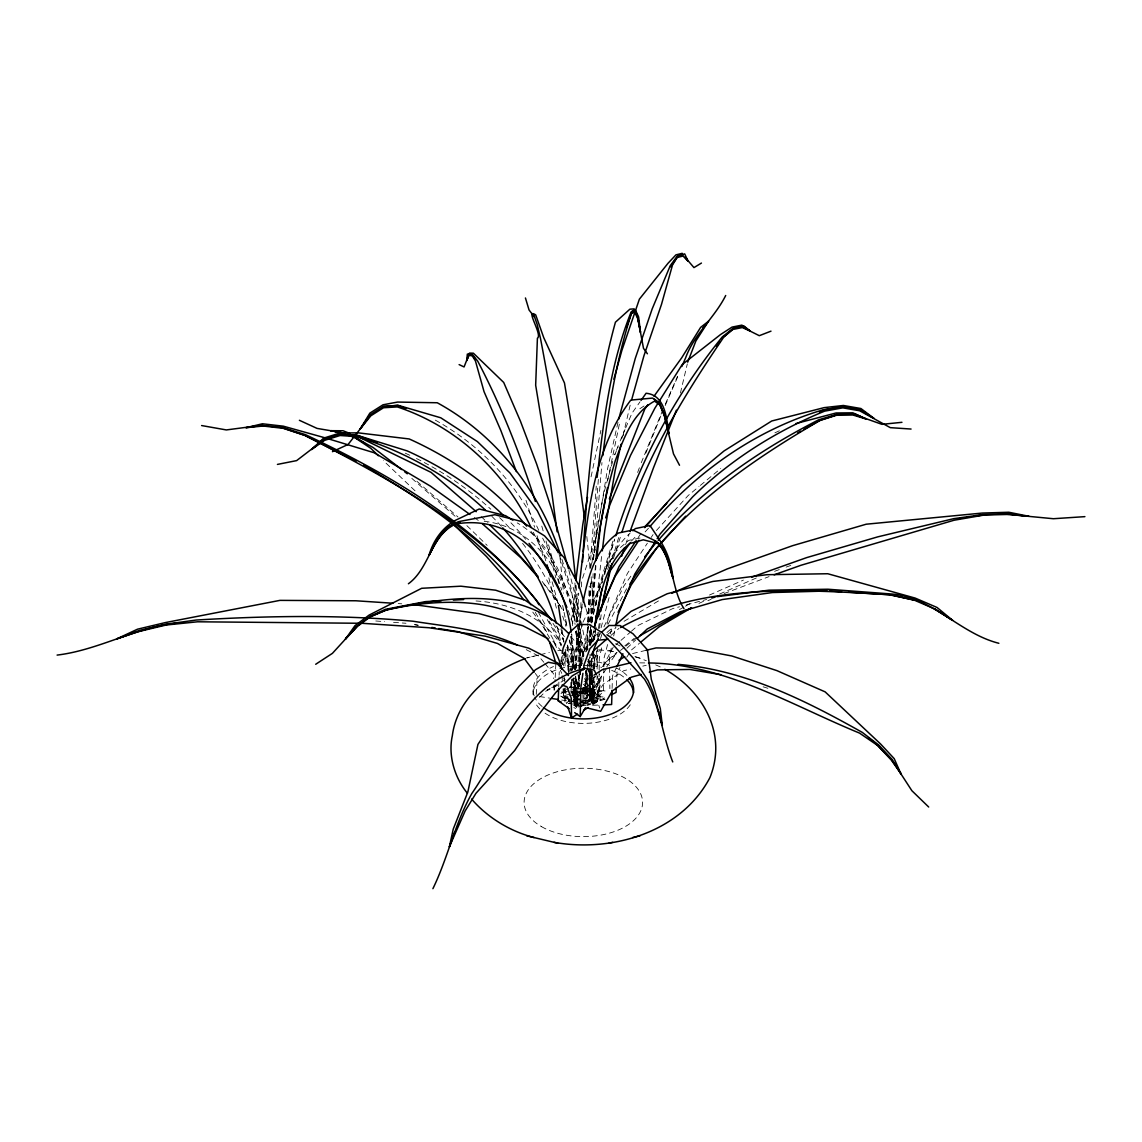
<?xml version="1.0" encoding="UTF-8"?>
<svg xmlns="http://www.w3.org/2000/svg" width="1142" height="1142" viewBox="0 0 1142 1142"><rect width="100%" height="100%" fill="white"/><g stroke="black" fill="none" stroke-linecap="round" stroke-linejoin="round"><path stroke-width="0.75" stroke-dasharray="5 3.75" d="M582.648 693.437L587.159 695.535L590.443 700.103L589.301 694.993L589.372 660.162M589.4 644.473L589.629 628.828M567.931 670.283L567.945 666.871L563.691 653.938M573.855 705.042L576.624 706.941L576.71 677.449M579.265 693.951L585.789 692.851L585.875 670.311M575.668 676.25L575.454 699.004L589.686 701.302L589.786 672.923M589.814 665.829L589.829 660.504M579.722 675.978L579.751 670.625M579.765 668.855L580.992 601.135M587.159 695.535L587.345 662.246M587.416 649.984L587.916 623.575M586.103 671.011L585.86 690.282L592.826 698.304L589.957 684.886L590.014 672.809M590.143 645.187L590.857 624.431M590.443 700.103L590.628 668.013M590.757 644.83L591.142 628.799M591.042 702.173L591.213 669.012M575.725 669.255L576.596 630.641M575.454 699.004L586.403 698.447L586.688 666.528M586.845 648.784L590.457 583.591M589.686 701.302L590.942 672.923M590.999 665.914L591.042 660.661M591.199 643.16L591.585 629.114M591.128 669.155L590.6 691.567L593.469 700.246L596.966 686.699L597.066 676.093M597.123 669.012L597.323 647.771M583.648 688.626L591.556 698.304L591.756 677.534L592.826 670.554M570.8 687.712L570.9 680.589L574.326 701.716L579.965 694.85M571 671.667L571.871 634.41M581.207 703.7L574.426 705.313L574.754 678.648M574.869 669.754L571.328 633.81M586.346 651.739L587.602 623.903M592.826 698.304L593.098 676.892M593.212 667.984L593.255 664.416M584.89 702.872L575.668 698.676L575.953 677.491M576.068 668.67L579.279 623.903M582.506 700.032L587.616 701.045L588.059 668.099M588.087 666.371L588.159 661.161M591.527 702.387L592.769 694.193L592.998 676.549M593.112 667.713L593.212 660.661M593.24 658.891L593.312 653.595M585.575 702.144L586.046 670.797M599.122 671.767L598.722 699.147L589.386 695.906L589.8 668.041M589.957 657.592L590.014 654.109M599.15 670.054L599.322 658.077L601.634 647.871M590.6 691.567L574.968 692.594L575.354 676.806M575.525 669.797L575.982 650.497L582.306 603.504M591.171 667.428L591.342 660.547M593.469 700.246L594.011 677.434M594.225 668.67L594.482 658.149M592.041 703.301L603.319 691.452L603.875 668.356M603.918 666.585L604.132 657.706L608.144 642.361M612.098 688.483L612.469 676.021L616.209 668.07M589.843 621.876L591.213 576.739M581.478 586.888L581.663 581.549M587.973 621.805L589.186 586.388M591.385 621.676L593.112 573.627M558.709 687.099L559.08 676.835M559.137 675.122L559.266 671.696M590.057 672.695L589.001 701.773L579.922 707.141M593.355 677.42L592.127 701.545L593.469 677.192M554.569 690.011L555.083 679.347M555.183 677.577L555.868 663.345M616.394 685.628L617.08 671.981L619.963 667.556M589.886 644.545L590.685 628.899M591.042 621.933L594.725 571.171M580.878 693.108L571 691.895L571.657 679.704L575.825 688.669L576.624 707.483L585.004 704.871M572.128 671.011L572.899 657.078L582.463 623.975M593.826 668.869L594.283 660.319L597.195 650.283M536.255 694.35L537.282 676.107L535.284 673.395M577.095 621.805L578.737 593.512M591.999 622.033L595.924 565.761M592.041 562.892L598.451 478.027M589.986 568.716L596.267 486.121M594.468 552.414L601.962 462.553M590.971 622.69L595.482 565.333M572.485 625.73L575.311 585.817M587.73 622.176L590.428 584.133M593.968 639.634L594.582 630.955M596.424 604.932L596.923 597.994M597.038 596.252L601.62 556.125M585.832 705.556L577.224 705.913L578.152 694.05M578.68 687.27L579.479 677.106M592.398 702.202L597.452 700.96L589.315 688.897L590.899 668.57M591.042 666.871L591.57 660.09M597.452 700.96L599.521 674.437M591.228 665.529L591.499 662.089M593.141 641.461L594.097 629.442M589.558 645.601L590.956 630.041M594.539 639.934L595.296 631.383M577.538 702.03L574.112 701.673L575.211 691.395L574.526 677.905M593.212 559.452L595.767 537.025L603.861 493.058M598.422 637.193L599.279 630.141M599.493 628.371L601.42 612.512M593.426 559.794L595.781 540.666M595.996 538.924L607.53 468.934L618.322 420.87M577.495 687.327L579.094 674.979M586.631 701.602L588.672 685.728L595.696 676.035M606.359 668.655L593.597 688.526L591.156 701.93L598.893 694.779L601.577 673.98M592.769 641.461L594.168 630.984M597.295 637.25L599.878 618.107M587.245 649.627L591.27 624.189M562.335 664.23L564.205 652.039M581.592 665.458L585.974 636.836L589.201 623.261M593.098 668.812L595.496 653.138M560.893 661.703L561.978 655.051M578.766 675.15L576.896 708.925L573.784 707.569M579.908 668.227L581.592 657.821L587.787 642.475L596.31 634.724L601.634 634.766M607.644 480.525L619.892 421.598M591.071 476.814L600.892 430.363M579.594 620.491L582.491 605.274M591.742 623.118C597.066 591.085 605.474 555.669 630.213 532.971M611.241 648.142L609.5 656.807L609.6 665.658M613.682 636.023L615.424 627.358M612.183 559.137L619.278 535.541M622.99 435.587L630.284 404.696M591.656 622.49L597.894 595.225M590.371 645.201L593.826 629.97M593.083 640.562L596.153 627.015M607.044 624.06L608.971 615.552L627.372 573.512L647.357 543.221M590.585 567.945L593.74 554.412M604.803 574.298L608.743 557.353L614.682 539.095M571.1 619.835L578.195 593.126M589.6 621.562L594.425 601.177L612.897 541.18M601.063 627.772L609.928 594.397M680.418 393.034L687.313 363.87M610.37 633.839L612.597 625.316M604.318 491.388L613.639 458.028M582.934 622.319L602.819 581.521M598.851 591.87L614.453 540.08M600.564 638.578L601.534 635.237M603.947 626.872L623.975 585.803L632.254 574.226M593.94 668.498L599.207 650.283M582.591 578.195L598.237 530.002M574.326 701.716L578.023 689.797L575.853 676.135M594.283 552.742L595.367 549.43M613.325 558.738L620.891 535.484M607.658 569.43L609.286 564.619M609.828 563.006L611.455 558.181M625.616 544.563L628.999 534.599M637.621 472.46L639.434 467.62M618.236 445.651L614.696 454.83L618.136 446.893M645.83 453.16L661.09 415.345M598.965 636.665L600.249 633.482L598.379 636.237M641.262 462.767L662.56 410.463M620.12 440.969L624.988 429.535M625.688 427.907L631.954 413.218L640.034 401.813M621.505 439.013L623.518 434.288M665.186 405.567L678.562 374.804M665.415 403.968L677.52 376.303M574.426 705.313L579.094 694.736M608.101 624.174L626.73 588.473M587.759 661.561L590.243 656.893M592.398 658.534L595.71 652.325M602.862 666.657L613.268 647.129M605.688 568.973L616.295 550.986L628.828 540.366L642.946 537.425M572.342 692.652L579.308 680.946L579.279 675.793M573.07 696.263L580.35 684.914M591.813 702.116L603.39 684.101L623.832 670.668L630.712 669.012M626.73 657.25L629.627 652.839M638.064 537.754L641.861 531.986M651.168 537.454L653.067 534.57M586.403 698.447L590.757 692.18M567.032 703.044L571.114 697.22M572.142 695.763L575.211 691.395M580.222 666.157L582.234 663.388M602.719 666.343L605.717 662.189L616.808 652.339M606.716 666.871L617.008 652.653M587.616 701.045L592.769 694.193M578.323 700.146L573.912 697.362L577.781 692.495M645.116 531.915L648.642 528.018M656.379 530.53L688.155 495.528L699.004 486.535M631.497 541.008L636.365 535.812M539.495 697.377L544.52 692.509M626.958 648.213L635.808 639.82M606.987 632.497L612.34 627.8M610.97 635.409L618.993 628.371M615.852 644.859L619.735 641.461M621.034 640.319L630.084 632.383M631.383 631.24L637.85 625.573L672.695 608.6L679.49 606.759M631.555 649.884L639.42 643.289M700.36 485.407L720.702 468.534M607.987 634.096L616.023 627.7M624.046 621.305L661.204 599.322M624.802 645.858L634.267 638.321M605.717 662.189L619.107 651.525M620.449 650.469L624.474 647.271M625.802 646.201L636.522 637.679M572.998 695.392L581.278 689.168M565.09 690.71L560.793 693.708L578.223 687.07M566.532 689.711L579.437 680.718M584.09 681.646L592.541 676.078M639.863 408.708L645.673 404.925M565.276 687.727L565.376 698.376L570.943 694.907M572.328 694.036L580.678 688.84M592.584 704.828L600.092 700.174L599.293 681.017L597.123 676.335M565.319 679.647L547.032 690.068L558.809 684.044M679.447 609.6L683.972 607.044M685.471 606.188L689.996 603.618M545.562 691.338L559.666 684.315M573.027 678.434L573.727 696.12L578.038 693.993M579.465 693.28L585.218 690.453L584.733 678.391M592.855 702.03L598.722 699.147M592.284 703.857L604.975 697.776M774.89 432.847L779.658 430.62M698.947 603.39L706.912 599.778M719.674 594.011L756.532 577.895M709.439 595.053L743.456 580.079M707.854 600.721L711.109 599.293M724.128 593.554L769.08 576.61M570.743 693.066L578.737 689.654M580.35 688.983L589.957 684.886M774.59 571.314L779.515 569.515M786.081 567.117L791.006 565.333M592.041 703.472L605.089 699.147M591.713 702.787L600.092 700.174M686.285 604.932L706.67 599.436M574.968 692.594L596.966 686.699M577.224 705.913L585.66 703.843M563.748 688.826A295.193 239.877 9.6 0 1 563.263 695.806L570.015 694.165M571.699 693.751L585.218 690.453M538.624 655.08L526.662 657.935L534.071 656.179M540.337 654.666L549.359 652.525M632.54 653.552L645.972 650.34M642.775 666.129L646.215 665.301M582.905 703.301L594.782 700.474L594.725 676.307M572.413 692.766L580.821 691.21M582.506 690.91L585.86 690.282M569.473 695.578L577.638 694.222M573.741 705.099L586.017 703.915M557.838 650.497L588.458 648.956M580.678 701.459L594.782 700.474M581.092 693.465L594.011 692.58L590.814 673.223M592.712 705.285L601.306 704.942M577.295 691.31L572.056 691.481L571.171 679.047M579.051 691.253L593.041 690.767L591.513 669.084M571 691.895L577.795 691.795M579.508 691.781L603.319 691.452M639.72 662.86L646.729 662.945M589.129 703.586L568.502 703.358L578.666 705.856M561.45 692.038L570.144 692.323M571.885 692.38L585.789 692.851M398.215 603.59L401.741 603.818M375.789 620.991L384.668 621.662M393.547 622.333L405.967 623.261M598.651 649.727L612.697 651.397M589.386 695.906L604.832 697.12M579.265 702.202L586.132 702.887M476.014 600.977C508.475 602.89 542.935 615.952 560.765 644.588M582.534 693.308L592.427 694.522M582.763 688.026L607.301 691.281M539.552 696.534L549.73 698.147M561.607 700.017L575.183 702.159L574.554 682.059L572.328 679.433M569.23 686.956L581.135 688.869M582.834 689.14L593.041 690.767M414.589 624.66L418.029 625.216M414.774 624.688L418.286 625.259M582.82 690.625L594.011 692.58M575.668 698.676L580.793 699.689M635.594 656.878L646.301 660.704M608.857 650.497L617.351 652.525M634.909 656.707L640.034 657.935M484.194 521.309C535.555 526.833 566.189 576.325 575.468 623.004C567.517 585.061 552.471 543.307 517.198 522.893M565.376 698.376L572.228 700.374M573.926 700.874L580.778 702.872M579.636 692.023L589.301 694.993M763.113 686.799L768.166 688.369M563.263 695.806L571.571 698.547M573.227 699.09L581.521 701.845M582.434 689.04L598.893 694.779M560.622 696.135L575.183 702.159M582.763 689.811L597.651 696.263L597.437 675.821M655.694 664.872L663.516 668.341M526.234 649.655L538.467 655.951L543.849 662.289M615.666 643.546L620.149 646.101L617.394 644.045M579.793 701.074L584.204 703.857L583.776 688.126M435.302 420.128C480.054 445.037 517.226 483.694 538.738 530.288M573.727 696.12L577.781 698.804M579.137 699.703L583.191 702.387L582.634 688.597M561.407 696.52L572.47 704.1M589.315 688.897L604.66 699.632M474.201 517.512L478.441 520.538M411.819 478.384L455.744 516.798M583.234 684.229L597.651 696.263M416.859 481.267L458.013 516.998M415.031 490.789L383.355 460.611M481.282 516.627L487.605 522.793M466.878 525.648L487.149 545.405M563.077 688.854L563.292 694.079L569.358 700.174M574.198 705.057L576.624 707.483M543.949 584.033L553.085 594.454L558.538 603.319M552.856 641.176L560.651 650.369M561.764 651.682L568.445 659.548L568.859 672.952M544.92 663.559L553.527 673.709L553.684 678.648M573.327 702.773L576.624 706.941M570.929 636.38L580.764 648.999L583.591 657.035M555.954 625.787L564.69 636.993M542.207 581.492L563.648 610.499M532.772 612.112L541.95 624.546L551.458 641.262M559.452 604.789L563.991 612.169M552.999 623.304L563.891 641.033M549.074 621.134L557.31 634.538L561.036 645.858M535.298 612.326L546.747 632.026L547.703 635.323M575.896 631.64L581.949 642.275L585.532 652.325M547.246 619.549L561.307 644.274M538.267 611.984L553.727 640.334L557.396 650.069M542.621 538.082L549.616 552.1L561.75 590.114M533.328 532.229L543.992 554.684L546.019 561.45M560.337 670.24L561.764 673.366M563.862 689.069L570.329 703.429M563.606 677.877L564.99 681.56M587.93 659.034L590.914 667.399M564.191 652.367L570.543 670.168M561.022 659.962L562.82 664.987M587.559 668.284L589.829 674.722L591.185 701.716M567.517 645.03L573.755 662.717L574.098 669.469M565.09 651.954L571.514 670.183M563.292 694.079L566.589 703.586M525.991 500.296L534.613 527.304M575.44 631.583L583.69 656.679M566.817 647.328L573.969 669.084M553.727 640.334L555.897 646.972M561.878 559.166L570.857 587.231L576.696 622.333M559.08 554.384L574.369 602.262L577.581 621.576M593.597 688.526L599.65 708.026M585.946 608.572L589.386 619.963M552.1 581.749L558.195 603.804M548.574 544.805L559.837 587.059M537.054 535.712L542.921 555.911M541.779 526.105L544.134 534.356M546.033 540.98L555.911 577.966M568.916 570.386L577.381 604.189L587.045 650.34M548.817 577.838L556.853 609.942M591.556 698.304L586.603 675.721L586.517 670.454M571.014 636.537L576.824 667.528M560.922 628.7L563.791 642.375M565.219 649.227L569.401 671.796M562.649 605.446L563.705 610.642M564.062 612.383L567.26 628.014M569.73 640.162L574.769 669.312M577.881 623.318L582.848 653.167L583.034 660.147M576.981 624.089L579.322 638.135L580.122 667.856M570.829 637.008L572.57 647.543L573.141 668.898M588.501 659.148L589.657 666.186M577.966 674.451L579.665 684.829M562.05 629.699L563.848 641.79M590.542 628.457L592.384 642.047M576.639 631.583L580.593 660.747L580.607 667.827M573.698 614.225L575.083 624.417M575.996 631.212L578.994 653.295L579.037 668.841M586.817 536.483L590.171 568.174M591.285 578.737L594.111 611.827M560.065 558.095L563.606 593.212M576.082 585.461L579.08 622.19M565.733 619.278L566.289 626.23M574.911 582.948L577.781 621.705M595.467 629.199L595.824 636.123M596.624 651.725L597.38 668.998M579.165 623.946L581.021 664.344M572.956 678.776L574.112 701.673M567.374 645.316L568.588 672.952M578.109 628.771L579.251 668.912M583.819 655.979L583.548 649.084A312.423 253.881 9.6 0 0 578.337 623.461M581.663 664.458L581.521 661.018A312.423 253.881 9.6 0 0 575.382 631.997M572.67 669.597L572.099 655.465A301.859 245.302 9.6 0 0 569.301 639.977M553.884 685.229L554.041 690.168M562.135 675.536L562.321 682.431M580.165 669.597L580.307 674.851M573.384 677.791L573.912 697.362M564.448 677.491L564.505 681.046M564.648 688.169L564.919 702.401M609.614 667.428L609.871 688.669M564.905 652.253L565.076 668.213M594.682 659.048L594.711 667.67M580.607 669.597L580.621 674.908M579.051 675.75L579.065 686.099M533.086 689.896L533.086 694.365A50.277 29.021 0 0 1 558.21 669.226M491.874 516.355A295.193 239.877 9.6 0 1 501.538 526.519M557.225 626.772A295.193 239.877 9.6 0 1 561.207 645.273M562.649 655.38A295.193 239.877 9.6 0 1 563.606 665.929M510.902 522.793A312.423 253.881 9.6 0 1 525.734 539.338M568.159 610.527A312.423 253.881 9.6 0 1 573.355 625.245M531.073 531.487A312.423 253.881 9.6 0 1 577.881 621.762M405.253 453.174A301.859 245.302 9.6 0 1 410.078 455.415M416.459 458.527A301.859 245.302 9.6 0 1 490.817 509.232M499.639 517.64A301.859 245.302 9.6 0 1 511.53 530.159M522.608 543.364A301.859 245.302 9.6 0 1 557.781 603.162M562.635 616.095A301.859 245.302 9.6 0 1 565.832 626.273M542.164 706.527A50.277 29.021 0 0 1 534.799 697.405M534.185 695.935A50.277 29.021 0 0 1 553.499 666.543M559.851 664.23A50.277 29.021 0 0 1 581.721 660.875M588.273 661.004A50.277 29.021 0 0 1 608.486 664.758M616.152 667.899A50.277 29.021 0 0 1 626.887 675.379M630.284 704.771A50.277 29.021 0 0 1 590.571 723.086A50.277 29.021 0 0 1 543.464 712.037M539.809 708.882A50.277 29.021 0 0 1 534.799 701.887M559.851 668.712A50.277 29.021 0 0 1 581.721 665.358M583.348 665.343A50.277 29.021 0 0 1 601.72 667.356M611.655 670.383A50.277 29.021 0 0 1 624.531 677.72M541.479 826.622A59.227 34.189 0 0 0 640.562 811.291A59.227 34.189 0 0 0 568.017 769.408A59.227 34.189 0 0 0 541.479 826.622"/><path stroke-width="1.5" d="M341.101 432.49L317.062 428.407L299.39 420.299M574.697 712.622L580.193 716.576L580.893 687.398L582.905 673.337M612.055 690.268L611.627 704.514L603.033 704.871M569.201 708.682L558.224 700.788L558.652 688.812M616.309 687.327L616.066 692.452L611.313 694.736M579.037 588.216L579.251 584.675C587.359 521.823 591.085 452.446 630.784 400.1L652.582 398.087L659.105 402.826L664.187 415.003L673.495 453.874L679.519 465.251M582.534 562.021L582.977 554.941M583.205 551.415C587.973 474.401 594.825 396.845 615.424 322.215L629.884 309.182L634.153 308.882L637.436 316.134L643.503 348.367L647.414 353.777M591.499 662.089L591.77 658.649M596.067 622.847L601.834 588.972M597.109 477.342C603.547 421.469 610.071 364.498 631.155 311.909L634.709 310.624L637.921 317.733L640.462 332.236L638.635 317.019L635.337 309.767L632.254 310.967C616.709 357.789 608.786 406.68 602.833 455.544M595.867 560.551C599.05 526.662 605.76 493.144 615.352 460.483C623.903 438.385 632.411 413.233 654.523 401.142L659.833 404.825L664.701 416.502L668.827 433.46C666.714 418.871 665.315 394.989 646.087 393.262L641.033 400.399M596.709 558.866L600.449 526.077L607.53 487.577M575.868 580.593L582.763 524.692L587.516 497.341M602.277 550.887L604.86 529.931L615.238 470.076L621.048 444.209M595.824 618.764L596.295 615.267M583.405 669.812L584.162 664.544L589.929 648.642L598.008 640.148L608.172 639.292M562.249 653.381L563.063 648.385L569.458 632.497L578.295 624.474L589.315 624.56L602.191 632.754L644.531 679.19C660.062 704.328 662.003 734.834 672.752 761.942M592.755 656.036L593.84 649.384L598.322 638.25M594.397 627.715C599.55 597.994 604.132 563.349 629.627 543.621L643.274 539.809L658.12 543.592C674.237 561.693 671.253 588.758 684.001 608.772M583.134 601.905C588.016 576.524 595.753 548.317 618.307 533.057L632.925 530.002L655.979 541.18C666.4 550.558 668.755 565.019 672.838 577.781L672.923 577.752C671.482 564.376 667.342 551.358 659.733 540.195L650.012 525.52L635.395 528.575L632.811 530.773M615.766 625.63L617.865 615.238L634.838 573.998L655.294 541.608M568.502 568.702L551.843 509.746L536.683 464.137L520.481 421.298L503.708 382.456L473.402 353.206L469.505 353.092L464.066 366.953L459.113 364.598M596.409 674.765L594.24 670.083L585.132 668.341L572.228 675.864L555.868 692.409L536.512 717.519L514.714 750.494L475.943 793.333L465.137 810.977L449.377 846.793L453.246 829.092L467.849 791.991L477.927 744.413L499.711 711.423L519.068 686.313L535.427 669.769L548.346 662.26L557.453 663.987L568.502 675.536M602.719 601.934L610.67 565.989M618.707 419.157L635.28 358.417L652.21 308.84L670.24 265.701L677.063 256.35L683.244 254.823M594.597 626.587L596.124 619.82L615.181 576.296L638.949 540.266M598.451 616.866L599.993 610.099L619.05 566.575L636.165 540.637M600.806 611.156L611.841 563.748M676.364 410.192L653.51 467.735L630.127 531.273M687.712 362.157L695.863 341.001L708.511 321.23L700.617 327.397L681.76 357.717L654.038 396.203M613.854 379.187L621.862 350.466L639.392 299.147L667.984 263.317L675.936 254.866L682.231 253.324M631.697 399.629L643.96 355.704L661.489 304.386L672.524 264.93L678.362 255.451L684.672 253.895L688.084 261.19L683.044 256.051L676.992 257.521L670.568 266.814M605.631 517.868L609.956 504.593L630.498 455.444L654.78 408.351L682.131 364.641L720.531 334.549L732.051 327.097L741.9 325.127L750.166 331.123L759.302 335.691L770.993 331.151M615.766 535.784C638.364 463.595 674.722 395.703 722.301 336.876L732.95 328.496L742.6 326.555L750.237 331.094L743.927 325.97L734.092 327.94L724.085 336.647C682.588 397.502 643.945 461.382 621.962 532.158M468.191 356.061L466.693 360.644L468.977 355.505L472.702 355.619L474.672 358.203M621.691 556.197L624.503 547.889M432.904 888.676C447.821 857.985 454.716 824.01 471.489 794.118L471.689 793.704C502.908 748.738 525.548 681.945 585.132 668.341M626.587 326.897L630.655 315.392M449.377 846.793L454.644 832.361M609.371 498.826L644.802 409.036L647.871 404.753M571.128 632.111C563.934 574.483 521.651 513.5 456.629 523.835C442.825 529.017 435.53 542.593 429.221 554.998L429.135 554.941C433.289 540.537 442.282 527.79 455.444 520.324L479.226 508.989L505.592 515.699L512.844 520.195M681.803 366.553L685.571 358.003C694.15 333.992 714.535 317.876 725.698 295.493M616.951 666.485L622.932 653.781M618.093 612.298L631.141 585.061L656.593 548.203L685.628 516.198M429.206 554.983L429.135 554.941C435.516 542.05 444.167 523.935 460.312 522.265M591.071 655.337L593.554 650.683L606.944 638.935M466.707 360.529L467.349 354.091L471.232 354.22L475.443 360.958L484.022 391.592L500.81 430.434L516.384 471.617M580.193 716.576L585.475 707.697M332.45 451.675L348.096 444.452L360.33 428.792L369.837 413.147L383.013 404.796L397.559 402.07L437.243 402.755C496.499 435.073 540.423 491.959 560.836 555.854M657.15 538.653L659.948 534.242L692.48 497.084A421.898 347.396 2.5 0 1 824.652 411.134L842.81 407.851L859.626 410.763L890.303 427.65L911.073 429.049M534.328 316.948L529.046 309.967L525.434 297.976M644.716 527.661L681.96 485.878L724.042 450.947L771.721 420.998L824.124 407.637L843.381 405.481L860.925 408.522L873.873 418.315L860.169 409.907L842.982 406.937L824.181 409.921L819.414 412.134M531.044 527.418C504.764 471.689 456.172 426.252 397.288 406.923L383.512 407.751L370.893 415.759L360.315 428.792L370.222 414.803L383.398 406.438L398.344 405.367L440.755 417.786L477.37 441.583L509.889 472.888L537.368 510.845L558.295 552.828M561.193 666.3L558.966 663.673L528.889 648.228L485.164 636.137L429.007 627.743L362.014 623.289L197.623 621.79L166.19 625.017L138.111 631.697L116.698 638.92L137.44 629.213L165.519 622.547L279.933 600.378L355.904 600.778L392.919 603.233M315.692 664.273L332.436 653.338L345.526 639.006L355.019 625.602L369.123 615.081L421.683 588.287L460.883 586.189L495.671 590.2L525.092 600.221L548.317 615.966L551.586 620.177M608.772 572.742L630.47 542.464M644.702 556.853L655.779 542.964M629.827 584.147C676.221 512.344 747.896 462.382 820.67 420.085L838.371 414.232L855.187 414.061L866.478 419.157L852.917 415.017L836.801 415.188L819.199 420.699L803.84 429.406M360.33 428.792L370.465 414.874M716.377 346.311L719.46 342.129M873.873 418.315L860.497 409.593L842.953 406.552L823.282 409.778C755.133 429.835 695.278 472.617 649.827 526.719M702.901 328.04L708.511 321.23M1007.529 514.328L1053.409 518.725L1084.9 516.641M568.745 633.582C522.351 585.418 446.565 596.795 387.552 609.585L370.893 616.394L356.789 626.915L345.455 638.963L356.361 626.587L370.179 616.28L385.439 609.328L425.766 601.577L441.255 600.749M345.541 639.035L356.789 626.915M644.873 526.705L666.771 503.294M658.22 540.366C702.43 489.276 758.916 450.348 818.785 419.756L837 414.389L853.474 414.232L881.967 424.339L901.952 422.312M408.408 583.762C430.762 567.474 431.134 531.815 458.898 521.58L494.914 514.728L521.28 521.437L544.506 535.826L563.948 557.482L579.051 585.789L585.446 606.944M637.065 638.621L647.186 629.014L680.09 611.841L722.229 599.564L772.406 592.541L827.45 590.999M601.506 632.34L609.086 625.473L620.092 625.559L632.982 633.753L647.386 649.812L651.311 679.404L660.304 708.511L662.303 725.298L659.048 712.108M615.024 625.445L631.083 611.355L667.156 593.783L712.851 581.449L766.896 574.712L827.764 573.741L915.156 598.08L937.054 607.487L952.599 620.306L934.955 609.157M640.733 642.189L659.105 626.815L691.281 607.901M724.057 336.719L732.836 329.467L742.271 327.568L750.137 331.052M277.435 464.409L296.635 460.611L324.085 439.556L339.916 434.617L357.403 435.402L377.217 442.711M557.139 531.787L544.149 436.786L535.669 385.239L537.411 338.189C542.935 335.034 524.278 307.369 535.712 314.906L543.749 337.689L564.476 382.984L572.941 434.531L584.418 517.397M526.676 526.119A312.423 253.881 9.6 0 0 409.207 438.956L358.046 432.832L339.831 433.075L323.671 438.114L311.623 449.448L324.613 440.341L340.102 435.502L357.003 436.658A295.193 239.877 9.6 0 1 485.536 510.217M593.954 675.165L602.419 669.597L630.941 662.76M619.05 660.319L624.688 656.621M567.688 706.755L571.542 717.847L577.552 714.135M583.562 710.41L588.073 707.612M701.445 263.06L693.951 267.599L685.186 257.35M952.599 620.306L935.726 609.371L913.828 599.95L888.633 594.639C799.072 589.572 701.845 582.277 620.563 627.6M639.534 635.98L680.189 612.897L691.581 607.887M797.701 432.889L800.77 431.148M631.326 313.707L634.667 311.923L637.821 318.889L640.434 332.165M672.866 577.781L672.923 577.752C668.57 565.989 668.027 546.476 654.637 541.094M116.698 638.92L138.653 630.712L166.132 624.174L196.181 620.035C268.356 615.738 340.83 614.567 412.904 621.219C447.95 626.673 484.551 629.799 517.055 644.945M525.092 658.634C491.331 671.382 457.171 697.748 452.346 735.648C447.95 755.462 454.559 777.631 467.421 793.276M554.013 842.325C612.083 852.603 680.975 832.489 709.896 777.645C727.468 734.349 703.472 691.181 664.815 669.283M671.739 593.34L727.083 568.973L792.505 545.705L866.207 524.207L982.277 513.058L1008.8 512.244L1028.871 516.284L1008.386 513.814L982.42 514.628L953.727 518.654L877.884 536.826L806.68 557.61L751.779 577.124M370.336 616.837L385.082 610.399C445.551 595.696 542.521 593.697 561.878 669.226M774.119 574.826L800.956 565.276L953.984 520.252L983.205 515.213M587.159 705.099L590.414 704.014M645.972 650.34L656.036 647.928L691.124 648.328L731.779 655.965L776.874 670.611L825.138 691.866L880.568 743.97L894.2 758.631L900.938 773.876L911.887 790.721L928.689 807.009M795.803 423.596L836.058 412.976L852.874 412.819L866.478 419.157M641.09 674.465L631.283 677.192L612.183 691.124L600.649 711.28L587.116 707.94M649.256 672.181L657.421 669.897L689.868 669.44L720.816 674.665M711.766 598.065L715.163 597.138M355.976 461.268L304.771 435.33L283.245 428.336L263.174 426.023L246.058 427.693L262.417 423.782L283.344 426.18L325.499 437.957M632.625 837.543L640.034 835.787M608.857 843.224L612.697 842.325M57.1 655.094C99.168 650.055 136.455 626.687 178.78 622.947M901.067 773.805L891.445 760.258L877.798 745.598L859.512 733.093C791.278 705.114 724.299 663.773 648.485 662.96M201.606 425.552L226.344 429.934L261.404 425.324L283.045 427.65L305.357 434.602C391.263 475.101 476.157 525.106 536.255 600.278L538.995 604.746M960.151 518.354L963.534 517.854M966.917 517.355L970.286 516.855M973.669 516.355L982.106 515.113L1009.728 514.4L1028.728 516.284M246.115 427.693L262.546 425.295M716.862 596.681L769.066 590.171L827.879 589.229L891.088 593.954C932.814 597.323 959.723 633.41 998.865 643.289M383.355 406.68L397.616 405.324L405.81 408.536M453.303 600.107L463.623 599.55M678.148 664.373C744.284 669.769 805.31 700.274 862.31 732.407L878.769 745.098L892.116 759.444L900.967 773.833L891.417 759.459L875.514 743.271M662.303 725.298L653.524 693.108L648.028 680.532L633.31 658.235L619.407 642.718L606.959 634.809M468.705 354.548L472.502 354.662L477.684 361.086C501.281 405.924 519.853 453.246 535.355 501.438M829.22 590.956L841.597 591.742M848.663 592.184L862.795 593.069M866.335 593.298L891.074 594.854L913.957 600.135M414.075 604.646L479.055 613.625L522.779 625.716L548.103 638.735M551.429 698.419L558.224 699.475M431.819 627.443L435.273 628M438.714 628.557L457.671 631.626L497.484 643.46L524.264 658.434L534.27 672.038M471.56 799.043C487.534 817.615 510.274 831.433 534.071 837.543M526.662 835.787L557.838 843.224M330.909 430.691L343.085 430.762L349.695 433.375M328.867 438.985L374.348 452.817L430.463 486.164L469.976 514.471M562.064 685.114L566.96 686.742L571.243 698.119L571.542 717.847M282.345 427.722L304.943 435.43C395.56 482.095 490.689 533.371 550.273 618.864M345.555 433.403L330.88 430.648L343.885 433.46M352.022 435.973L372.991 447.421L401.813 469.576M348.838 435.43L357.061 438.442L364.641 443.025M558.224 700.788L561.336 702.144M311.652 449.52L323.443 439.427L339.602 434.388L357.589 435.459L407.18 450.89A312.423 253.881 9.6 0 1 503.551 515.456M357.96 436.658L431.076 472.374L476.214 511.687M668.769 433.517L664.858 415.574L659.89 403.64L654.395 399.243M363.67 465.322C426.38 501.938 489.19 544.092 530.887 604.76M355.462 438.043L370.865 448.392L378.359 455.729M868.42 737.932L872.674 741.129M404.553 471.675L407.294 473.787M482.509 523.907L521.109 557.995L538.239 577.524M490.146 525.263L509.132 543.778L537.868 576.139M450.962 521.894L486.406 556.44L517.454 591.399L523.578 599.678M531.887 313.565L534.228 315.991L537.211 324.585L540.509 338.517C555.64 417.929 567.588 497.983 575.468 578.452M685.143 257.193L688.098 261.133M547.032 564.833L550.587 576.667M549.63 641.918L555.868 663.345M558.452 605.531L561.793 627.972M529.046 543.406A312.423 253.881 9.6 0 1 566.889 607.33M502.708 527.818A295.193 239.877 9.6 0 1 556.325 623.432M629.271 678.077A50.277 29.021 0 0 1 609.057 714.835A50.277 29.021 0 0 1 543.464 707.555M626.887 679.861A50.277 29.021 0 0 1 633.553 692.851"/></g></svg>
